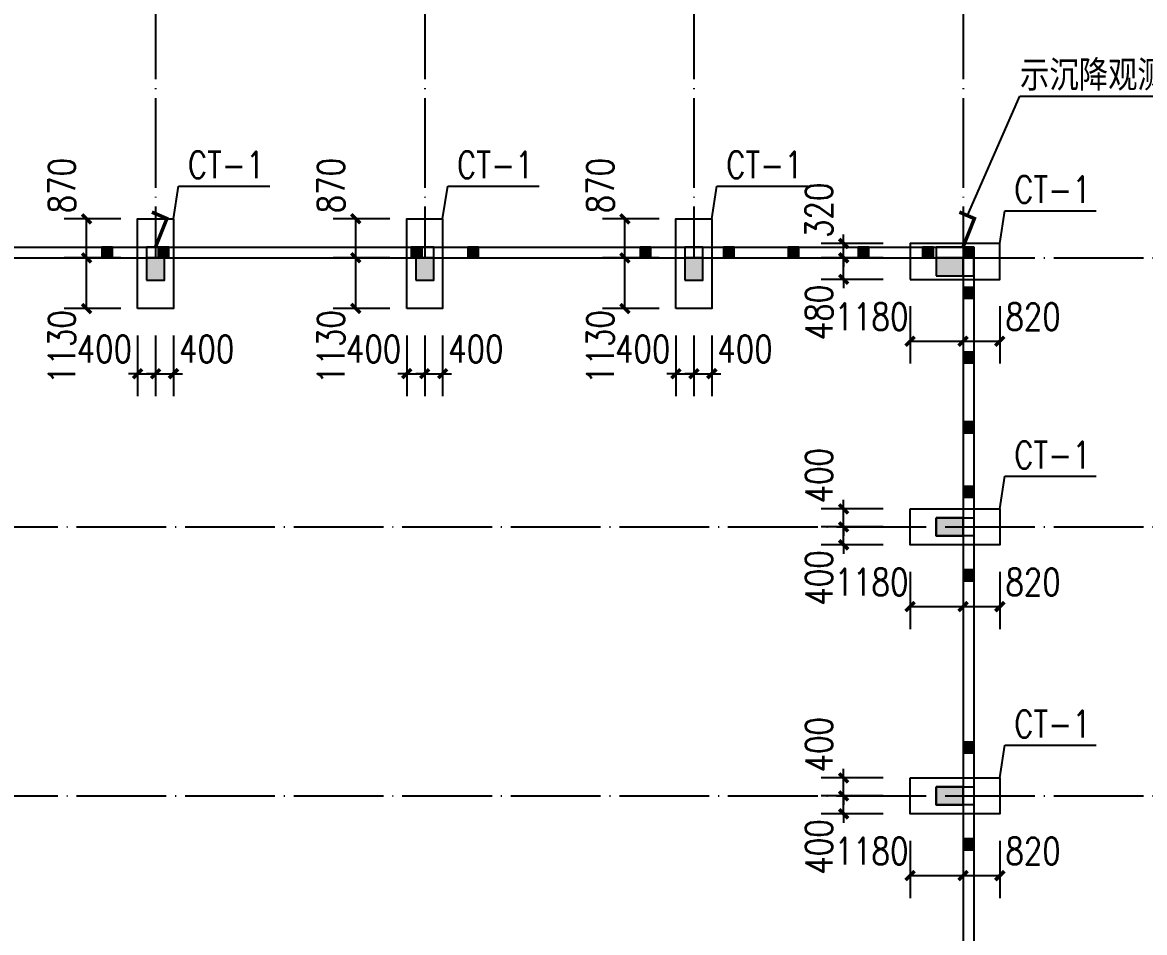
# Model space of a CAD drawing. Extents: x 31695611 to 39053694, y -59225 to 904195.
# Drawn here: x 38436940 to 38461953, y 863210 to 883509 of the extents above; entities that cross this region are included whole.
import ezdxf

# ---------------------------------------------------------------- set-up
doc = ezdxf.new("R2010")
doc.units = 0
doc.header["$LTSCALE"] = 1000
doc.header["$MEASUREMENT"] = 0
doc.linetypes.add('ACAD_ISO04W100', pattern=[30.5, 24, -3, 0.5, -3])
doc.linetypes.add('DOTE', pattern=[2.42, 2, -0.2, 0.02, -0.2])
doc.layers.get('0').update_dxf_attribs({"linetype": 'CONTINUOUS'})
doc.layers.get('DEFPOINTS').update_dxf_attribs({"linetype": 'CONTINUOUS'})
for name, color, linetype in [('1506', 2, 'CONTINUOUS'), ('COLUMN', 2, 'CONTINUOUS'), ('DOTE', 1, 'ACAD_ISO04W100'), ('PUB_DIM', 3, 'CONTINUOUS'), ('PUB_HATCH', 8, 'CONTINUOUS'), ('梁', 4, 'CONTINUOUS')]:
    doc.layers.add(name, color=color, linetype=linetype)
doc.styles.add('-宋体', font='', dxfattribs={"width": 0.8})
doc.styles.add('DIM_FONT', font='SIMPLEX.shx', dxfattribs={"width": 0.8})
doc.styles.get('-宋体').set_extended_font_data('SimSun')
doc.dimstyles.new('DIMN200', dxfattribs={"dimscale": 2, "dimtxt": 300, "dimasz": 100, "dimexe": 250, "dimexo": 300, "dimgap": 150, "dimtad": 1, "dimdec": 0, "dimzin": 0, "dimtxsty": 'DIM_FONT', "dimblk": 'ARCHTICK', "dimcen": 0.09, "dimclrt": 7, "dimazin": 3, "dimtfac": 1, "dimtdec": 0, "dimtix": 1, "dimtmove": 0, "dimatfit": 3, "dimtolj": 1, "dimtzin": 0})

# ---------------------------------------------------------------- blocks, each defined once
blk = doc.blocks.new('_ARCHTICK')
at = {"color": 0, "linetype": 'BYBLOCK', "const_width": 0.4}
blk.add_lwpolyline([(-0.5, -0.5), (0.5, 0.5)], dxfattribs=at)
blk = doc.blocks.new('*D293')
at = {"layer": 'DEFPOINTS', "color": 0}
for p in [(38455245, 872259), (38456727, 872259), (38456727, 871859)]:
    blk.add_point(p, dxfattribs=at)
at = {"layer": 'PUB_DIM', "color": 0}
for p, q in [((38455245, 872259), (38455245, 872459)), ((38456127, 872259), (38454745, 872259)), ((38455245, 871859), (38455245, 872259)), ((38456127, 871859), (38454745, 871859)), ((38455245, 871859), (38455245, 871659))]:
    blk.add_line(p, q, dxfattribs=at)
at = {"layer": 'PUB_DIM', "color": 0, "xscale": 200, "yscale": 200, "zscale": 200}
for p, rotation in [((38455245, 872259), 270), ((38455245, 871859), 90)]:
    blk.add_blockref('_ARCHTICK', p, dxfattribs=dict(at, rotation=rotation))
at = {"layer": 'PUB_DIM', "color": 7, "insert": (38454695, 871119), "char_height": 600, "attachment_point": 5, "rotation": 90, "style": 'DIM_FONT'}
blk.add_mtext('\\A1;400', dxfattribs=at)
blk = doc.blocks.new('*D294')
at = {"layer": 'DEFPOINTS', "color": 0}
for p in [(38455245, 872659), (38456727, 872659), (38456727, 872259)]:
    blk.add_point(p, dxfattribs=at)
at = {"layer": 'PUB_DIM', "color": 0}
for p, q in [((38455245, 872659), (38455245, 872859)), ((38456127, 872659), (38454745, 872659)), ((38455245, 872259), (38455245, 872659)), ((38456127, 872259), (38454745, 872259)), ((38455245, 872259), (38455245, 872059))]:
    blk.add_line(p, q, dxfattribs=at)
at = {"layer": 'PUB_DIM', "color": 0, "xscale": 200, "yscale": 200, "zscale": 200}
for p, rotation in [((38455245, 872659), 270), ((38455245, 872259), 90)]:
    blk.add_blockref('_ARCHTICK', p, dxfattribs=dict(at, rotation=rotation))
at = {"layer": 'PUB_DIM', "color": 7, "insert": (38454695, 873399), "char_height": 600, "attachment_point": 5, "rotation": 90, "style": 'DIM_FONT'}
blk.add_mtext('\\A1;400', dxfattribs=at)
blk = doc.blocks.new('*D295')
at = {"layer": 'DEFPOINTS', "color": 0}
for p in [(38457907, 871859), (38458727, 871859), (38458727, 870479)]:
    blk.add_point(p, dxfattribs=at)
at = {"layer": 'PUB_DIM', "color": 0}
for p, q in [((38457907, 871259), (38457907, 869979)), ((38458727, 871259), (38458727, 869979)), ((38457907, 870479), (38458727, 870479))]:
    blk.add_line(p, q, dxfattribs=at)
at = {"layer": 'PUB_DIM', "color": 0, "xscale": 200, "yscale": 200, "zscale": 200, "rotation": 180}
blk.add_blockref('_ARCHTICK', (38457907, 870479), dxfattribs=at)
at = {"layer": 'PUB_DIM', "color": 0, "xscale": 200, "yscale": 200, "zscale": 200}
blk.add_blockref('_ARCHTICK', (38458727, 870479), dxfattribs=at)
at = {"layer": 'PUB_DIM', "color": 7, "insert": (38459467, 871029), "char_height": 600, "attachment_point": 5, "style": 'DIM_FONT'}
blk.add_mtext('\\A1;820', dxfattribs=at)
blk = doc.blocks.new('*D296')
at = {"layer": 'DEFPOINTS', "color": 0}
for p in [(38456727, 871859), (38457907, 871859), (38457907, 870479)]:
    blk.add_point(p, dxfattribs=at)
at = {"layer": 'PUB_DIM', "color": 0}
for p, q in [((38456727, 871259), (38456727, 869979)), ((38457907, 871259), (38457907, 869979)), ((38456727, 870479), (38457907, 870479))]:
    blk.add_line(p, q, dxfattribs=at)
at = {"layer": 'PUB_DIM', "color": 0, "xscale": 200, "yscale": 200, "zscale": 200, "rotation": 180}
blk.add_blockref('_ARCHTICK', (38456727, 870479), dxfattribs=at)
at = {"layer": 'PUB_DIM', "color": 0, "xscale": 200, "yscale": 200, "zscale": 200}
blk.add_blockref('_ARCHTICK', (38457907, 870479), dxfattribs=at)
at = {"layer": 'PUB_DIM', "color": 7, "insert": (38455867, 871029), "char_height": 600, "attachment_point": 5, "style": 'DIM_FONT'}
blk.add_mtext('\\A1;1180', dxfattribs=at)
blk = doc.blocks.new('*D301')
at = {"layer": 'DEFPOINTS', "color": 0}
for p in [(38455245, 866259), (38456727, 866259), (38456727, 865859)]:
    blk.add_point(p, dxfattribs=at)
at = {"layer": 'PUB_DIM', "color": 0}
for p, q in [((38455245, 866259), (38455245, 866459)), ((38456127, 866259), (38454745, 866259)), ((38455245, 865859), (38455245, 866259)), ((38456127, 865859), (38454745, 865859)), ((38455245, 865859), (38455245, 865659))]:
    blk.add_line(p, q, dxfattribs=at)
at = {"layer": 'PUB_DIM', "color": 0, "xscale": 200, "yscale": 200, "zscale": 200}
for p, rotation in [((38455245, 866259), 270), ((38455245, 865859), 90)]:
    blk.add_blockref('_ARCHTICK', p, dxfattribs=dict(at, rotation=rotation))
at = {"layer": 'PUB_DIM', "color": 7, "insert": (38454695, 865119), "char_height": 600, "attachment_point": 5, "rotation": 90, "style": 'DIM_FONT'}
blk.add_mtext('\\A1;400', dxfattribs=at)
blk = doc.blocks.new('*D302')
at = {"layer": 'DEFPOINTS', "color": 0}
for p in [(38455245, 866659), (38456727, 866659), (38456727, 866259)]:
    blk.add_point(p, dxfattribs=at)
at = {"layer": 'PUB_DIM', "color": 0}
for p, q in [((38455245, 866659), (38455245, 866859)), ((38456127, 866659), (38454745, 866659)), ((38455245, 866259), (38455245, 866659)), ((38456127, 866259), (38454745, 866259)), ((38455245, 866259), (38455245, 866059))]:
    blk.add_line(p, q, dxfattribs=at)
at = {"layer": 'PUB_DIM', "color": 0, "xscale": 200, "yscale": 200, "zscale": 200}
for p, rotation in [((38455245, 866659), 270), ((38455245, 866259), 90)]:
    blk.add_blockref('_ARCHTICK', p, dxfattribs=dict(at, rotation=rotation))
at = {"layer": 'PUB_DIM', "color": 7, "insert": (38454695, 867399), "char_height": 600, "attachment_point": 5, "rotation": 90, "style": 'DIM_FONT'}
blk.add_mtext('\\A1;400', dxfattribs=at)
blk = doc.blocks.new('*D303')
at = {"layer": 'DEFPOINTS', "color": 0}
for p in [(38457907, 865859), (38458727, 865859), (38458727, 864479)]:
    blk.add_point(p, dxfattribs=at)
at = {"layer": 'PUB_DIM', "color": 0}
for p, q in [((38457907, 865259), (38457907, 863979)), ((38458727, 865259), (38458727, 863979)), ((38457907, 864479), (38458727, 864479))]:
    blk.add_line(p, q, dxfattribs=at)
at = {"layer": 'PUB_DIM', "color": 0, "xscale": 200, "yscale": 200, "zscale": 200, "rotation": 180}
blk.add_blockref('_ARCHTICK', (38457907, 864479), dxfattribs=at)
at = {"layer": 'PUB_DIM', "color": 0, "xscale": 200, "yscale": 200, "zscale": 200}
blk.add_blockref('_ARCHTICK', (38458727, 864479), dxfattribs=at)
at = {"layer": 'PUB_DIM', "color": 7, "insert": (38459467, 865029), "char_height": 600, "attachment_point": 5, "style": 'DIM_FONT'}
blk.add_mtext('\\A1;820', dxfattribs=at)
blk = doc.blocks.new('*D304')
at = {"layer": 'DEFPOINTS', "color": 0}
for p in [(38456727, 865859), (38457907, 865859), (38457907, 864479)]:
    blk.add_point(p, dxfattribs=at)
at = {"layer": 'PUB_DIM', "color": 0}
for p, q in [((38456727, 865259), (38456727, 863979)), ((38457907, 865259), (38457907, 863979)), ((38456727, 864479), (38457907, 864479))]:
    blk.add_line(p, q, dxfattribs=at)
at = {"layer": 'PUB_DIM', "color": 0, "xscale": 200, "yscale": 200, "zscale": 200, "rotation": 180}
blk.add_blockref('_ARCHTICK', (38456727, 864479), dxfattribs=at)
at = {"layer": 'PUB_DIM', "color": 0, "xscale": 200, "yscale": 200, "zscale": 200}
blk.add_blockref('_ARCHTICK', (38457907, 864479), dxfattribs=at)
at = {"layer": 'PUB_DIM', "color": 7, "insert": (38455867, 865029), "char_height": 600, "attachment_point": 5, "style": 'DIM_FONT'}
blk.add_mtext('\\A1;1180', dxfattribs=at)
blk = doc.blocks.new('*D405')
at = {"layer": 'DEFPOINTS', "color": 0}
for p in [(38451507, 877129), (38451907, 877129), (38451907, 875675)]:
    blk.add_point(p, dxfattribs=at)
at = {"layer": 'PUB_DIM', "color": 0}
for p, q in [((38451507, 876529), (38451507, 875175)), ((38451907, 876529), (38451907, 875175)), ((38451507, 875675), (38451307, 875675)), ((38451507, 875675), (38451907, 875675)), ((38451907, 875675), (38452107, 875675))]:
    blk.add_line(p, q, dxfattribs=at)
at = {"layer": 'PUB_DIM', "color": 0, "xscale": 200, "yscale": 200, "zscale": 200}
blk.add_blockref('_ARCHTICK', (38451507, 875675), dxfattribs=at)
at = {"layer": 'PUB_DIM', "color": 0, "xscale": 200, "yscale": 200, "zscale": 200, "rotation": 180}
blk.add_blockref('_ARCHTICK', (38451907, 875675), dxfattribs=at)
at = {"layer": 'PUB_DIM', "color": 7, "insert": (38450767, 876225), "char_height": 600, "attachment_point": 5, "style": 'DIM_FONT'}
blk.add_mtext('\\A1;400', dxfattribs=at)
blk = doc.blocks.new('*D406')
at = {"layer": 'DEFPOINTS', "color": 0}
for p in [(38451907, 877129), (38452307, 877129), (38452307, 875675)]:
    blk.add_point(p, dxfattribs=at)
at = {"layer": 'PUB_DIM', "color": 0}
for p, q in [((38451907, 876529), (38451907, 875175)), ((38452307, 876529), (38452307, 875175)), ((38451907, 875675), (38451707, 875675)), ((38451907, 875675), (38452307, 875675)), ((38452307, 875675), (38452507, 875675))]:
    blk.add_line(p, q, dxfattribs=at)
at = {"layer": 'PUB_DIM', "color": 0, "xscale": 200, "yscale": 200, "zscale": 200}
blk.add_blockref('_ARCHTICK', (38451907, 875675), dxfattribs=at)
at = {"layer": 'PUB_DIM', "color": 0, "xscale": 200, "yscale": 200, "zscale": 200, "rotation": 180}
blk.add_blockref('_ARCHTICK', (38452307, 875675), dxfattribs=at)
at = {"layer": 'PUB_DIM', "color": 7, "insert": (38453047, 876225), "char_height": 600, "attachment_point": 5, "style": 'DIM_FONT'}
blk.add_mtext('\\A1;400', dxfattribs=at)
blk = doc.blocks.new('*D407')
at = {"layer": 'DEFPOINTS', "color": 0}
for p in [(38450369, 879129), (38451733, 879129), (38451733, 878259)]:
    blk.add_point(p, dxfattribs=at)
at = {"layer": 'PUB_DIM', "color": 0}
for p, q in [((38451133, 879129), (38449869, 879129)), ((38450369, 878259), (38450369, 879129)), ((38451133, 878259), (38449869, 878259))]:
    blk.add_line(p, q, dxfattribs=at)
at = {"layer": 'PUB_DIM', "color": 0, "xscale": 200, "yscale": 200, "zscale": 200}
for p, rotation in [((38450369, 879129), 90), ((38450369, 878259), 270)]:
    blk.add_blockref('_ARCHTICK', p, dxfattribs=dict(at, rotation=rotation))
at = {"layer": 'PUB_DIM', "color": 7, "insert": (38449819, 879869), "char_height": 600, "attachment_point": 5, "rotation": 90, "style": 'DIM_FONT'}
blk.add_mtext('\\A1;870', dxfattribs=at)
blk = doc.blocks.new('*D408')
at = {"layer": 'DEFPOINTS', "color": 0}
for p in [(38450369, 878259), (38451733, 878259), (38451733, 877129)]:
    blk.add_point(p, dxfattribs=at)
at = {"layer": 'PUB_DIM', "color": 0}
for p, q in [((38451133, 878259), (38449869, 878259)), ((38450369, 877129), (38450369, 878259)), ((38451133, 877129), (38449869, 877129))]:
    blk.add_line(p, q, dxfattribs=at)
at = {"layer": 'PUB_DIM', "color": 0, "xscale": 200, "yscale": 200, "zscale": 200}
for p, rotation in [((38450369, 878259), 90), ((38450369, 877129), 270)]:
    blk.add_blockref('_ARCHTICK', p, dxfattribs=dict(at, rotation=rotation))
at = {"layer": 'PUB_DIM', "color": 7, "insert": (38449819, 876269), "char_height": 600, "attachment_point": 5, "rotation": 90, "style": 'DIM_FONT'}
blk.add_mtext('\\A1;1130', dxfattribs=at)
blk = doc.blocks.new('*D413')
at = {"layer": 'DEFPOINTS', "color": 0}
for p in [(38445507, 877129), (38445907, 877129), (38445907, 875675)]:
    blk.add_point(p, dxfattribs=at)
at = {"layer": 'PUB_DIM', "color": 0}
for p, q in [((38445507, 876529), (38445507, 875175)), ((38445907, 876529), (38445907, 875175)), ((38445507, 875675), (38445307, 875675)), ((38445507, 875675), (38445907, 875675)), ((38445907, 875675), (38446107, 875675))]:
    blk.add_line(p, q, dxfattribs=at)
at = {"layer": 'PUB_DIM', "color": 0, "xscale": 200, "yscale": 200, "zscale": 200}
blk.add_blockref('_ARCHTICK', (38445507, 875675), dxfattribs=at)
at = {"layer": 'PUB_DIM', "color": 0, "xscale": 200, "yscale": 200, "zscale": 200, "rotation": 180}
blk.add_blockref('_ARCHTICK', (38445907, 875675), dxfattribs=at)
at = {"layer": 'PUB_DIM', "color": 7, "insert": (38444767, 876225), "char_height": 600, "attachment_point": 5, "style": 'DIM_FONT'}
blk.add_mtext('\\A1;400', dxfattribs=at)
blk = doc.blocks.new('*D414')
at = {"layer": 'DEFPOINTS', "color": 0}
for p in [(38445907, 877129), (38446307, 877129), (38446307, 875675)]:
    blk.add_point(p, dxfattribs=at)
at = {"layer": 'PUB_DIM', "color": 0}
for p, q in [((38445907, 876529), (38445907, 875175)), ((38446307, 876529), (38446307, 875175)), ((38445907, 875675), (38445707, 875675)), ((38445907, 875675), (38446307, 875675)), ((38446307, 875675), (38446507, 875675))]:
    blk.add_line(p, q, dxfattribs=at)
at = {"layer": 'PUB_DIM', "color": 0, "xscale": 200, "yscale": 200, "zscale": 200}
blk.add_blockref('_ARCHTICK', (38445907, 875675), dxfattribs=at)
at = {"layer": 'PUB_DIM', "color": 0, "xscale": 200, "yscale": 200, "zscale": 200, "rotation": 180}
blk.add_blockref('_ARCHTICK', (38446307, 875675), dxfattribs=at)
at = {"layer": 'PUB_DIM', "color": 7, "insert": (38447047, 876225), "char_height": 600, "attachment_point": 5, "style": 'DIM_FONT'}
blk.add_mtext('\\A1;400', dxfattribs=at)
blk = doc.blocks.new('*D415')
at = {"layer": 'DEFPOINTS', "color": 0}
for p in [(38444369, 879129), (38445733, 879129), (38445733, 878259)]:
    blk.add_point(p, dxfattribs=at)
at = {"layer": 'PUB_DIM', "color": 0}
for p, q in [((38445133, 879129), (38443869, 879129)), ((38444369, 878259), (38444369, 879129)), ((38445133, 878259), (38443869, 878259))]:
    blk.add_line(p, q, dxfattribs=at)
at = {"layer": 'PUB_DIM', "color": 0, "xscale": 200, "yscale": 200, "zscale": 200}
for p, rotation in [((38444369, 879129), 90), ((38444369, 878259), 270)]:
    blk.add_blockref('_ARCHTICK', p, dxfattribs=dict(at, rotation=rotation))
at = {"layer": 'PUB_DIM', "color": 7, "insert": (38443819, 879869), "char_height": 600, "attachment_point": 5, "rotation": 90, "style": 'DIM_FONT'}
blk.add_mtext('\\A1;870', dxfattribs=at)
blk = doc.blocks.new('*D416')
at = {"layer": 'DEFPOINTS', "color": 0}
for p in [(38444369, 878259), (38445733, 878259), (38445733, 877129)]:
    blk.add_point(p, dxfattribs=at)
at = {"layer": 'PUB_DIM', "color": 0}
for p, q in [((38445133, 878259), (38443869, 878259)), ((38444369, 877129), (38444369, 878259)), ((38445133, 877129), (38443869, 877129))]:
    blk.add_line(p, q, dxfattribs=at)
at = {"layer": 'PUB_DIM', "color": 0, "xscale": 200, "yscale": 200, "zscale": 200}
for p, rotation in [((38444369, 878259), 90), ((38444369, 877129), 270)]:
    blk.add_blockref('_ARCHTICK', p, dxfattribs=dict(at, rotation=rotation))
at = {"layer": 'PUB_DIM', "color": 7, "insert": (38443819, 876269), "char_height": 600, "attachment_point": 5, "rotation": 90, "style": 'DIM_FONT'}
blk.add_mtext('\\A1;1130', dxfattribs=at)
blk = doc.blocks.new('*D421')
at = {"layer": 'DEFPOINTS', "color": 0}
for p in [(38439507, 877129), (38439907, 877129), (38439907, 875675)]:
    blk.add_point(p, dxfattribs=at)
at = {"layer": 'PUB_DIM', "color": 0}
for p, q in [((38439507, 876529), (38439507, 875175)), ((38439907, 876529), (38439907, 875175)), ((38439507, 875675), (38439307, 875675)), ((38439507, 875675), (38439907, 875675)), ((38439907, 875675), (38440107, 875675))]:
    blk.add_line(p, q, dxfattribs=at)
at = {"layer": 'PUB_DIM', "color": 0, "xscale": 200, "yscale": 200, "zscale": 200}
blk.add_blockref('_ARCHTICK', (38439507, 875675), dxfattribs=at)
at = {"layer": 'PUB_DIM', "color": 0, "xscale": 200, "yscale": 200, "zscale": 200, "rotation": 180}
blk.add_blockref('_ARCHTICK', (38439907, 875675), dxfattribs=at)
at = {"layer": 'PUB_DIM', "color": 7, "insert": (38438767, 876225), "char_height": 600, "attachment_point": 5, "style": 'DIM_FONT'}
blk.add_mtext('\\A1;400', dxfattribs=at)
blk = doc.blocks.new('*D422')
at = {"layer": 'DEFPOINTS', "color": 0}
for p in [(38439907, 877129), (38440307, 877129), (38440307, 875675)]:
    blk.add_point(p, dxfattribs=at)
at = {"layer": 'PUB_DIM', "color": 0}
for p, q in [((38439907, 876529), (38439907, 875175)), ((38440307, 876529), (38440307, 875175)), ((38439907, 875675), (38439707, 875675)), ((38439907, 875675), (38440307, 875675)), ((38440307, 875675), (38440507, 875675))]:
    blk.add_line(p, q, dxfattribs=at)
at = {"layer": 'PUB_DIM', "color": 0, "xscale": 200, "yscale": 200, "zscale": 200}
blk.add_blockref('_ARCHTICK', (38439907, 875675), dxfattribs=at)
at = {"layer": 'PUB_DIM', "color": 0, "xscale": 200, "yscale": 200, "zscale": 200, "rotation": 180}
blk.add_blockref('_ARCHTICK', (38440307, 875675), dxfattribs=at)
at = {"layer": 'PUB_DIM', "color": 7, "insert": (38441047, 876225), "char_height": 600, "attachment_point": 5, "style": 'DIM_FONT'}
blk.add_mtext('\\A1;400', dxfattribs=at)
blk = doc.blocks.new('*D423')
at = {"layer": 'DEFPOINTS', "color": 0}
for p in [(38438369, 879129), (38439733, 879129), (38439733, 878259)]:
    blk.add_point(p, dxfattribs=at)
at = {"layer": 'PUB_DIM', "color": 0}
for p, q in [((38439133, 879129), (38437869, 879129)), ((38438369, 878259), (38438369, 879129)), ((38439133, 878259), (38437869, 878259))]:
    blk.add_line(p, q, dxfattribs=at)
at = {"layer": 'PUB_DIM', "color": 0, "xscale": 200, "yscale": 200, "zscale": 200}
for p, rotation in [((38438369, 879129), 90), ((38438369, 878259), 270)]:
    blk.add_blockref('_ARCHTICK', p, dxfattribs=dict(at, rotation=rotation))
at = {"layer": 'PUB_DIM', "color": 7, "insert": (38437819, 879869), "char_height": 600, "attachment_point": 5, "rotation": 90, "style": 'DIM_FONT'}
blk.add_mtext('\\A1;870', dxfattribs=at)
blk = doc.blocks.new('*D424')
at = {"layer": 'DEFPOINTS', "color": 0}
for p in [(38438369, 878259), (38439733, 878259), (38439733, 877129)]:
    blk.add_point(p, dxfattribs=at)
at = {"layer": 'PUB_DIM', "color": 0}
for p, q in [((38439133, 878259), (38437869, 878259)), ((38438369, 877129), (38438369, 878259)), ((38439133, 877129), (38437869, 877129))]:
    blk.add_line(p, q, dxfattribs=at)
at = {"layer": 'PUB_DIM', "color": 0, "xscale": 200, "yscale": 200, "zscale": 200}
for p, rotation in [((38438369, 878259), 90), ((38438369, 877129), 270)]:
    blk.add_blockref('_ARCHTICK', p, dxfattribs=dict(at, rotation=rotation))
at = {"layer": 'PUB_DIM', "color": 7, "insert": (38437819, 876269), "char_height": 600, "attachment_point": 5, "rotation": 90, "style": 'DIM_FONT'}
blk.add_mtext('\\A1;1130', dxfattribs=at)
blk = doc.blocks.new('*D431')
at = {"layer": 'DEFPOINTS', "color": 0}
for p in [(38457907, 877779), (38458727, 877779), (38458727, 876399)]:
    blk.add_point(p, dxfattribs=at)
at = {"layer": 'PUB_DIM', "color": 0}
for p, q in [((38457907, 877179), (38457907, 875899)), ((38458727, 877179), (38458727, 875899)), ((38457907, 876399), (38458727, 876399))]:
    blk.add_line(p, q, dxfattribs=at)
at = {"layer": 'PUB_DIM', "color": 0, "xscale": 200, "yscale": 200, "zscale": 200, "rotation": 180}
blk.add_blockref('_ARCHTICK', (38457907, 876399), dxfattribs=at)
at = {"layer": 'PUB_DIM', "color": 0, "xscale": 200, "yscale": 200, "zscale": 200}
blk.add_blockref('_ARCHTICK', (38458727, 876399), dxfattribs=at)
at = {"layer": 'PUB_DIM', "color": 7, "insert": (38459467, 876949), "char_height": 600, "attachment_point": 5, "style": 'DIM_FONT'}
blk.add_mtext('\\A1;820', dxfattribs=at)
blk = doc.blocks.new('*D432')
at = {"layer": 'DEFPOINTS', "color": 0}
for p in [(38456727, 877779), (38457907, 877779), (38457907, 876399)]:
    blk.add_point(p, dxfattribs=at)
at = {"layer": 'PUB_DIM', "color": 0}
for p, q in [((38456727, 877179), (38456727, 875899)), ((38457907, 877179), (38457907, 875899)), ((38456727, 876399), (38457907, 876399))]:
    blk.add_line(p, q, dxfattribs=at)
at = {"layer": 'PUB_DIM', "color": 0, "xscale": 200, "yscale": 200, "zscale": 200, "rotation": 180}
blk.add_blockref('_ARCHTICK', (38456727, 876399), dxfattribs=at)
at = {"layer": 'PUB_DIM', "color": 0, "xscale": 200, "yscale": 200, "zscale": 200}
blk.add_blockref('_ARCHTICK', (38457907, 876399), dxfattribs=at)
at = {"layer": 'PUB_DIM', "color": 7, "insert": (38455867, 876949), "char_height": 600, "attachment_point": 5, "style": 'DIM_FONT'}
blk.add_mtext('\\A1;1180', dxfattribs=at)
blk = doc.blocks.new('*D435')
at = {"layer": 'DEFPOINTS', "color": 0}
for p in [(38455245, 878579), (38456727, 878579), (38456727, 878259)]:
    blk.add_point(p, dxfattribs=at)
at = {"layer": 'PUB_DIM', "color": 0}
for p, q in [((38455245, 878579), (38455245, 878779)), ((38456127, 878579), (38454745, 878579)), ((38455245, 878259), (38455245, 878579)), ((38456127, 878259), (38454745, 878259)), ((38455245, 878259), (38455245, 878059))]:
    blk.add_line(p, q, dxfattribs=at)
at = {"layer": 'PUB_DIM', "color": 0, "xscale": 200, "yscale": 200, "zscale": 200}
for p, rotation in [((38455245, 878579), 270), ((38455245, 878259), 90)]:
    blk.add_blockref('_ARCHTICK', p, dxfattribs=dict(at, rotation=rotation))
at = {"layer": 'PUB_DIM', "color": 7, "insert": (38454695, 879319), "char_height": 600, "attachment_point": 5, "rotation": 90, "style": 'DIM_FONT'}
blk.add_mtext('\\A1;320', dxfattribs=at)
blk = doc.blocks.new('*D436')
at = {"layer": 'DEFPOINTS', "color": 0}
for p in [(38455245, 878259), (38456727, 878259), (38456727, 877779)]:
    blk.add_point(p, dxfattribs=at)
at = {"layer": 'PUB_DIM', "color": 0}
for p, q in [((38455245, 878259), (38455245, 878459)), ((38456127, 878259), (38454745, 878259)), ((38455245, 877779), (38455245, 878259)), ((38456127, 877779), (38454745, 877779)), ((38455245, 877779), (38455245, 877579))]:
    blk.add_line(p, q, dxfattribs=at)
at = {"layer": 'PUB_DIM', "color": 0, "xscale": 200, "yscale": 200, "zscale": 200}
for p, rotation in [((38455245, 878259), 270), ((38455245, 877779), 90)]:
    blk.add_blockref('_ARCHTICK', p, dxfattribs=dict(at, rotation=rotation))
at = {"layer": 'PUB_DIM', "color": 7, "insert": (38454695, 877039), "char_height": 600, "attachment_point": 5, "rotation": 90, "style": 'DIM_FONT'}
blk.add_mtext('\\A1;480', dxfattribs=at)

msp = doc.modelspace()

# ---------------------------------------------------------------- hatches: boundary and pattern name
at = {"layer": 'PUB_HATCH'}
for points in [[(38438946.7, 878258.7), (38438946.7, 878498.7), (38438706.7, 878498.7), (38438706.7, 878258.7)], [(38440206.7, 878258.7), (38440206.7, 878498.7), (38439966.7, 878498.7), (38439966.7, 878258.7)], [(38445846.7, 878258.7), (38445846.7, 878498.7), (38445606.7, 878498.7), (38445606.7, 878258.7)], [(38447106.8, 878258.7), (38447106.8, 878498.7), (38446866.8, 878498.7), (38446866.8, 878258.7)], [(38450946.8, 878258.7), (38450946.8, 878498.7), (38450706.8, 878498.7), (38450706.8, 878258.7)], [(38452806.7, 878258.7), (38452806.7, 878498.7), (38452566.7, 878498.7), (38452566.7, 878258.7)], [(38454246.7, 878258.7), (38454246.7, 878498.7), (38454006.7, 878498.7), (38454006.7, 878258.7)], [(38455806.7, 878258.7), (38455806.7, 878498.7), (38455566.7, 878498.7), (38455566.7, 878258.7)], [(38457246.7, 878258.7), (38457246.7, 878498.7), (38457006.7, 878498.7), (38457006.7, 878258.7)], [(38458146.7, 878258.7), (38458146.7, 878498.7), (38457906.7, 878498.7), (38457906.7, 878258.7)], [(38439706.7, 877758.7), (38440106.7, 877758.7), (38440106.7, 878258.7), (38439706.7, 878258.7)], [(38445706.7, 877758.7), (38446106.7, 877758.7), (38446106.7, 878258.7), (38445706.7, 878258.7)], [(38451706.7, 877758.7), (38452106.7, 877758.7), (38452106.7, 878258.7), (38451706.7, 878258.7)], [(38457906.7, 878258.7), (38457306.7, 878258.7), (38457306.7, 877858.7), (38457906.7, 877858.7)], [(38458146.9, 877598.3), (38457906.9, 877598.3), (38457906.9, 877358.3), (38458146.9, 877358.3)], [(38458146.9, 876158.3), (38457906.9, 876158.3), (38457906.9, 875918.3), (38458146.9, 875918.3)], [(38458146.9, 874598.3), (38457906.9, 874598.3), (38457906.9, 874358.3), (38458146.9, 874358.3)], [(38458146.9, 873158.3), (38457906.9, 873158.3), (38457906.9, 872918.3), (38458146.9, 872918.3)], [(38457906.7, 872058.5), (38457906.7, 872458.5), (38457306.7, 872458.5), (38457306.7, 872058.5)], [(38458146.7, 871298.4), (38457906.7, 871298.4), (38457906.7, 871058.4), (38458146.7, 871058.4)], [(38458146.7, 867458.4), (38457906.7, 867458.4), (38457906.7, 867218.4), (38458146.7, 867218.4)], [(38457906.7, 866058.5), (38457906.7, 866458.5), (38457306.7, 866458.5), (38457306.7, 866058.5)], [(38458146.7, 865298.4), (38457906.7, 865298.4), (38457906.7, 865058.4), (38458146.7, 865058.4)]]:
    msp.add_hatch(color=256, dxfattribs=at).paths.add_polyline_path(points)

# ---------------------------------------------------------------- linework, layer by layer
for p, q in [((38458005.3, 879201), (38459175.3, 881863.6)), ((38459175.3, 881863.6), (38466691.4, 881863.6)), ((38440306.7, 879128.7), (38440419.2, 879860.7)), ((38440419.2, 879860.7), (38442454.9, 879860.7)), ((38446306.7, 879128.7), (38446419.2, 879860.7)), ((38446419.2, 879860.7), (38448454.9, 879860.7)), ((38452306.7, 879128.7), (38452419.2, 879860.7)), ((38452419.2, 879860.7), (38454454.9, 879860.7)), ((38458726.7, 878578.7), (38458839.2, 879310.7)), ((38458839.2, 879310.7), (38460874.9, 879310.7)), ((38458726.7, 872658.6), (38458839.2, 873390.5)), ((38458839.2, 873390.5), (38460874.9, 873390.5)), ((38458726.7, 866658.6), (38458839.2, 867390.5)), ((38458839.2, 867390.5), (38460874.9, 867390.5))]:
    msp.add_line(p, q)
at = {"const_width": 80}
for points in [[(38439906.7, 878498.6), (38440159.8, 879134.3), (38439825.3, 879278.8)], [(38457906.7, 878498.6), (38458159.8, 879134.3), (38457825.3, 879278.8)]]:
    msp.add_lwpolyline(points, dxfattribs=at)
for points in [[(38439706.7, 877758.7), (38440106.7, 877758.7), (38440106.7, 878498.7), (38439706.7, 878498.7)], [(38440206.7, 878258.7), (38440206.7, 878498.7), (38439966.7, 878498.7), (38439966.7, 878258.7)], [(38445846.7, 878258.7), (38445846.7, 878498.7), (38445606.7, 878498.7), (38445606.7, 878258.7)], [(38445706.7, 877758.7), (38446106.7, 877758.7), (38446106.7, 878498.7), (38445706.7, 878498.7)], [(38451706.7, 877758.7), (38452106.7, 877758.7), (38452106.7, 878498.7), (38451706.7, 878498.7)], [(38457306.7, 877858.7), (38458146.7, 877858.7), (38458146.7, 878498.7), (38457306.7, 878498.7)], [(38457306.7, 872458.5), (38458146.7, 872458.5), (38458146.7, 872058.5), (38457306.7, 872058.5)], [(38457306.7, 866458.5), (38458146.7, 866458.5), (38458146.7, 866058.5), (38457306.7, 866058.5)]]:
    msp.add_lwpolyline(points, close=True)
at = {"layer": '1506'}
for points in [[(38439506.7, 877128.7), (38439506.7, 879128.7), (38440306.7, 879128.7), (38440306.7, 877128.7), (38439506.7, 877128.7)], [(38445506.7, 877128.7), (38445506.7, 879128.7), (38446306.7, 879128.7), (38446306.7, 877128.7), (38445506.7, 877128.7)], [(38451506.7, 877128.7), (38451506.7, 879128.7), (38452306.7, 879128.7), (38452306.7, 877128.7), (38451506.7, 877128.7)], [(38456726.7, 877778.7), (38458726.7, 877778.7), (38458726.7, 878578.7), (38456726.7, 878578.7), (38456726.7, 877778.7)], [(38456726.7, 872658.6), (38458726.7, 872658.6), (38458726.7, 871858.6), (38456726.7, 871858.6), (38456726.7, 872658.6)], [(38456726.7, 866658.6), (38458726.7, 866658.6), (38458726.7, 865858.6), (38456726.7, 865858.6), (38456726.7, 866658.6)]]:
    msp.add_lwpolyline(points, dxfattribs=at)
at = {"layer": 'COLUMN'}
for p, q in [((38438946.7, 878498.7), (38438706.7, 878498.7)), ((38438706.7, 878498.7), (38438706.7, 878258.7)), ((38438946.7, 878258.7), (38438946.7, 878498.7)), ((38440206.7, 878498.7), (38439966.7, 878498.7)), ((38439966.7, 878498.7), (38439966.7, 878258.7)), ((38440206.7, 878258.7), (38440206.7, 878498.7)), ((38445846.7, 878498.7), (38445606.7, 878498.7)), ((38445606.7, 878498.7), (38445606.7, 878258.7)), ((38445846.7, 878258.7), (38445846.7, 878498.7)), ((38447106.8, 878498.7), (38446866.8, 878498.7)), ((38446866.8, 878498.7), (38446866.8, 878258.7)), ((38447106.8, 878258.7), (38447106.8, 878498.7)), ((38450946.8, 878498.7), (38450706.8, 878498.7)), ((38450706.8, 878498.7), (38450706.8, 878258.7)), ((38450946.8, 878258.7), (38450946.8, 878498.7)), ((38452806.7, 878498.7), (38452566.7, 878498.7)), ((38452566.7, 878498.7), (38452566.7, 878258.7)), ((38452806.7, 878258.7), (38452806.7, 878498.7)), ((38454246.7, 878498.7), (38454006.7, 878498.7)), ((38454006.7, 878498.7), (38454006.7, 878258.7)), ((38454246.7, 878258.7), (38454246.7, 878498.7)), ((38455806.7, 878498.7), (38455566.7, 878498.7)), ((38455566.7, 878498.7), (38455566.7, 878258.7)), ((38455806.7, 878258.7), (38455806.7, 878498.7)), ((38457246.7, 878498.7), (38457006.7, 878498.7)), ((38457006.7, 878498.7), (38457006.7, 878258.7)), ((38457246.7, 878258.7), (38457246.7, 878498.7)), ((38458146.7, 878498.7), (38457906.7, 878498.7)), ((38457906.7, 878498.7), (38457906.7, 878258.7)), ((38458146.7, 878258.7), (38458146.7, 878498.7)), ((38438706.7, 878258.7), (38438946.7, 878258.7)), ((38440106.7, 878258.7), (38439706.7, 878258.7)), ((38439706.7, 878258.7), (38439706.7, 877758.7)), ((38439966.7, 878258.7), (38440206.7, 878258.7)), ((38440106.7, 877758.7), (38440106.7, 878258.7)), ((38445606.7, 878258.7), (38445846.7, 878258.7)), ((38446106.7, 878258.7), (38445706.7, 878258.7)), ((38445706.7, 878258.7), (38445706.7, 877758.7)), ((38446106.7, 877758.7), (38446106.7, 878258.7)), ((38446866.8, 878258.7), (38447106.8, 878258.7)), ((38450706.8, 878258.7), (38450946.8, 878258.7)), ((38452106.7, 878258.7), (38451706.7, 878258.7)), ((38451706.7, 878258.7), (38451706.7, 877758.7)), ((38452106.7, 877758.7), (38452106.7, 878258.7)), ((38452566.7, 878258.7), (38452806.7, 878258.7)), ((38454006.7, 878258.7), (38454246.7, 878258.7)), ((38455566.7, 878258.7), (38455806.7, 878258.7)), ((38457006.7, 878258.7), (38457246.7, 878258.7)), ((38457906.7, 878258.7), (38457306.7, 878258.7)), ((38457306.7, 878258.7), (38457306.7, 877858.7)), ((38457906.7, 877858.7), (38457906.7, 878258.7)), ((38457906.7, 878258.7), (38458146.7, 878258.7)), ((38439706.7, 877758.7), (38440106.7, 877758.7)), ((38445706.7, 877758.7), (38446106.7, 877758.7)), ((38451706.7, 877758.7), (38452106.7, 877758.7)), ((38457306.7, 877858.7), (38457906.7, 877858.7)), ((38458146.9, 877598.3), (38457906.9, 877598.3)), ((38457906.9, 877598.3), (38457906.9, 877358.3)), ((38458146.9, 877358.3), (38458146.9, 877598.3)), ((38457906.9, 877358.3), (38458146.9, 877358.3)), ((38458146.9, 876158.3), (38457906.9, 876158.3)), ((38457906.9, 876158.3), (38457906.9, 875918.3)), ((38458146.9, 875918.3), (38458146.9, 876158.3)), ((38457906.9, 875918.3), (38458146.9, 875918.3)), ((38458146.9, 874598.3), (38457906.9, 874598.3)), ((38457906.9, 874598.3), (38457906.9, 874358.3)), ((38458146.9, 874358.3), (38458146.9, 874598.3)), ((38457906.9, 874358.3), (38458146.9, 874358.3)), ((38458146.9, 873158.3), (38457906.9, 873158.3)), ((38457906.9, 873158.3), (38457906.9, 872918.3)), ((38458146.9, 872918.3), (38458146.9, 873158.3)), ((38457906.9, 872918.3), (38458146.9, 872918.3)), ((38457906.7, 872458.5), (38457306.7, 872458.5)), ((38457306.7, 872458.5), (38457306.7, 872058.5)), ((38457906.7, 872058.5), (38457906.7, 872458.5)), ((38457306.7, 872058.5), (38457906.7, 872058.5)), ((38458146.7, 871298.4), (38457906.7, 871298.4)), ((38457906.7, 871298.4), (38457906.7, 871058.4)), ((38458146.7, 871058.4), (38458146.7, 871298.4)), ((38457906.7, 871058.4), (38458146.7, 871058.4)), ((38458146.7, 867458.4), (38457906.7, 867458.4)), ((38457906.7, 867458.4), (38457906.7, 867218.4)), ((38458146.7, 867218.4), (38458146.7, 867458.4)), ((38457906.7, 867218.4), (38458146.7, 867218.4)), ((38457906.7, 866458.5), (38457306.7, 866458.5)), ((38457306.7, 866458.5), (38457306.7, 866058.5)), ((38457906.7, 866058.5), (38457906.7, 866458.5)), ((38457306.7, 866058.5), (38457906.7, 866058.5)), ((38458146.7, 865298.4), (38457906.7, 865298.4)), ((38457906.7, 865298.4), (38457906.7, 865058.4)), ((38458146.7, 865058.4), (38458146.7, 865298.4)), ((38457906.7, 865058.4), (38458146.7, 865058.4))]:
    msp.add_line(p, q, dxfattribs=at)
at = {"layer": 'DOTE', "linetype": 'DOTE'}
for p, q in [((38439906.7, 884242.1), (38439906.7, 878258.6)), ((38445906.7, 884242.1), (38445906.7, 878258.5)), ((38451906.7, 884242.1), (38451906.7, 878258.5)), ((38457906.7, 884242.1), (38457906.7, 784664.7)), ((38423627.3, 878258.6), (38463492.6, 878258.5)), ((38423627.3, 872258.6), (38463492.6, 872258.5)), ((38423627.3, 866258.6), (38463492.6, 866258.5))]:
    msp.add_line(p, q, dxfattribs=at)
at = {"layer": '梁'}
for points in [[(38427666.7, 878498.6), (38458146.7, 878498.6), (38458146.7, 788018.5), (38427666.7, 788018.5)], [(38427906.7, 878258.6), (38457906.7, 878258.6), (38457906.7, 788258.5), (38427906.7, 788258.5)]]:
    msp.add_lwpolyline(points, close=True, dxfattribs=at)

# ---------------------------------------------------------------- texts
at = {"width": 0.8}
for s, style, p in [('示沉降观测点，共十四只', '-宋体', (38459176.3, 882051.9)), ('CT-1', 'DIM_FONT', (38440625.2, 880033.5)), ('CT-1', 'DIM_FONT', (38446625.2, 880033.5)), ('CT-1', 'DIM_FONT', (38452625.2, 880033.5)), ('CT-1', 'DIM_FONT', (38459045.2, 879483.5)), ('CT-1', 'DIM_FONT', (38459045.2, 873563.4)), ('CT-1', 'DIM_FONT', (38459045.2, 867563.4))]:
    msp.add_text(s, height=600, dxfattribs=dict(at, style=style)).set_placement(p)

# ---------------------------------------------------------------- dimensions: what is measured, and where the dimension line sits
at = {"layer": 'PUB_DIM'}
for base, p1, p2, angle, picture, middle in [((38438369, 879128.7), (38439732.9, 878258.7), (38439732.9, 879128.7), 90, '*D423', (38437819, 879868.7)), ((38444369, 879128.7), (38445732.9, 878258.7), (38445732.9, 879128.7), 90, '*D415', (38443819, 879868.7)), ((38450369, 879128.7), (38451732.9, 878258.7), (38451732.9, 879128.7), 90, '*D407', (38449819, 879868.7)), ((38455245.2, 878578.7), (38456726.7, 878258.6), (38456726.7, 878578.7), 90, '*D435', (38454695.2, 879318.7)), ((38455245.2, 878258.6), (38456726.7, 877778.7), (38456726.7, 878258.6), 90, '*D436', (38454695.2, 877038.7)), ((38438369, 878258.7), (38439732.9, 877128.7), (38439732.9, 878258.7), 90, '*D424', (38437819, 876268.7)), ((38444369, 878258.7), (38445732.9, 877128.7), (38445732.9, 878258.7), 90, '*D416', (38443819, 876268.7)), ((38450369, 878258.7), (38451732.9, 877128.7), (38451732.9, 878258.7), 90, '*D408', (38449819, 876268.7)), ((38457906.7, 876398.8), (38456726.7, 877778.7), (38457906.7, 877778.7), 0, '*D432', (38455866.7, 876948.8)), ((38458726.7, 876398.8), (38457906.7, 877778.7), (38458726.7, 877778.7), 0, '*D431', (38459466.7, 876948.8)), ((38439906.7, 875675), (38439506.7, 877128.7), (38439906.7, 877128.7), 0, '*D421', (38438766.7, 876225)), ((38440306.7, 875675), (38439906.7, 877128.7), (38440306.7, 877128.7), 0, '*D422', (38441046.7, 876225)), ((38445906.7, 875675), (38445506.7, 877128.7), (38445906.7, 877128.7), 0, '*D413', (38444766.7, 876225)), ((38446306.7, 875675), (38445906.7, 877128.7), (38446306.7, 877128.7), 0, '*D414', (38447046.7, 876225)), ((38451906.7, 875675), (38451506.7, 877128.7), (38451906.7, 877128.7), 0, '*D405', (38450766.7, 876225)), ((38452306.7, 875675), (38451906.7, 877128.7), (38452306.7, 877128.7), 0, '*D406', (38453046.7, 876225)), ((38455245.2, 872658.6), (38456726.7, 872258.6), (38456726.7, 872658.6), 90, '*D294', (38454695.2, 873398.6)), ((38455245.2, 872258.6), (38456726.7, 871858.6), (38456726.7, 872258.6), 90, '*D293', (38454695.2, 871118.6)), ((38457906.7, 870478.6), (38456726.7, 871858.6), (38457906.7, 871858.6), 0, '*D296', (38455866.7, 871028.6)), ((38458726.7, 870478.6), (38457906.7, 871858.6), (38458726.7, 871858.6), 0, '*D295', (38459466.7, 871028.6)), ((38455245.2, 866658.6), (38456726.7, 866258.6), (38456726.7, 866658.6), 90, '*D302', (38454695.2, 867398.6)), ((38455245.2, 866258.6), (38456726.7, 865858.6), (38456726.7, 866258.6), 90, '*D301', (38454695.2, 865118.6)), ((38457906.7, 864478.6), (38456726.7, 865858.6), (38457906.7, 865858.6), 0, '*D304', (38455866.7, 865028.6)), ((38458726.7, 864478.6), (38457906.7, 865858.6), (38458726.7, 865858.6), 0, '*D303', (38459466.7, 865028.6))]:
    dim = msp.add_linear_dim(base=base, p1=p1, p2=p2, angle=angle, dimstyle='DIMN200', dxfattribs=at)
    dim.commit()
    dim.dimension.update_dxf_attribs({"geometry": picture, "text_midpoint": middle, "dimtype": 129})

doc.saveas('drawing.dxf')
